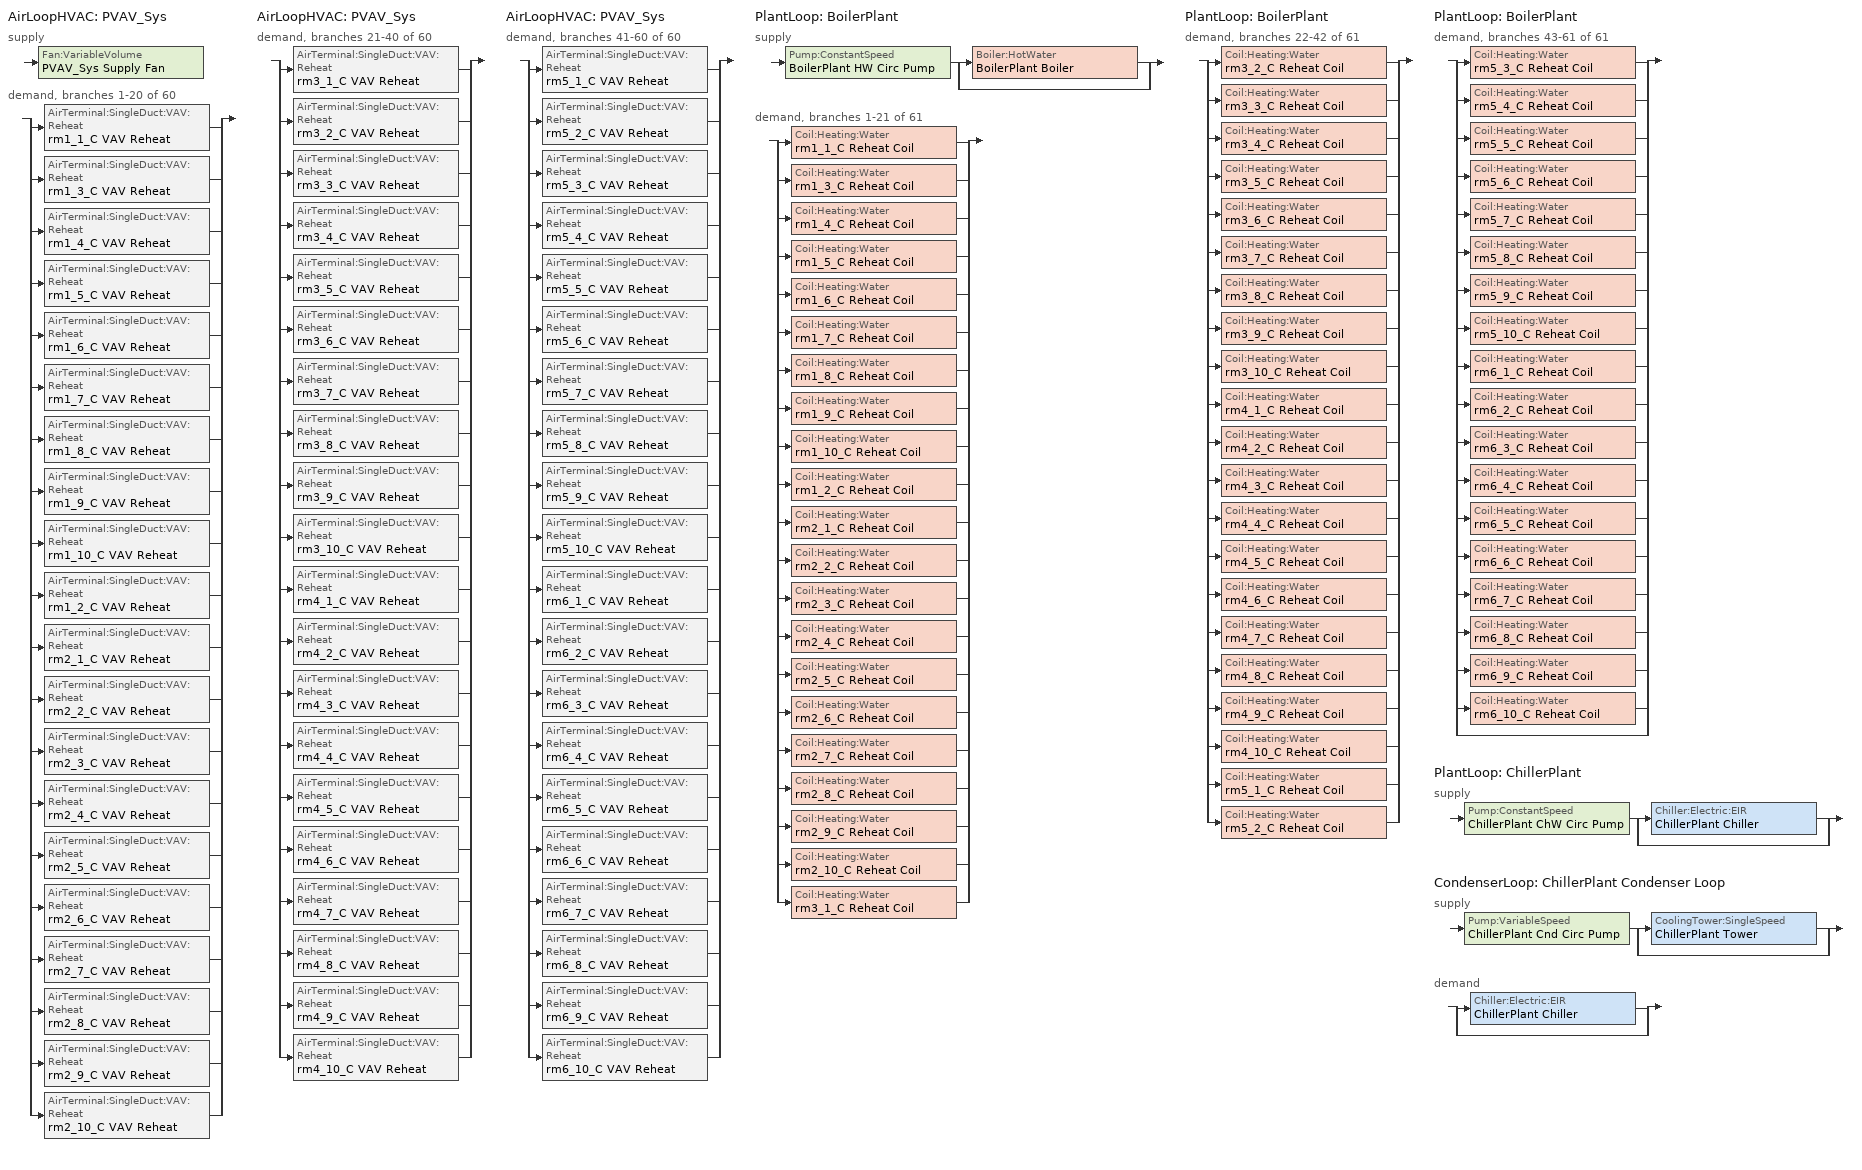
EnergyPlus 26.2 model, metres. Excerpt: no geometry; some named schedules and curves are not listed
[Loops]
AirLoopHVAC 'PVAV_Sys'
 supply: Fan:VariableVolume 'PVAV_Sys Supply Fan'
 demand, branches 1-20 of 60: split
  | AirTerminal:SingleDuct:VAV:Reheat 'rm1_1_C VAV Reheat'
  | AirTerminal:SingleDuct:VAV:Reheat 'rm1_3_C VAV Reheat'
  | AirTerminal:SingleDuct:VAV:Reheat 'rm1_4_C VAV Reheat'
  | AirTerminal:SingleDuct:VAV:Reheat 'rm1_5_C VAV Reheat'
  | AirTerminal:SingleDuct:VAV:Reheat 'rm1_6_C VAV Reheat'
  | AirTerminal:SingleDuct:VAV:Reheat 'rm1_7_C VAV Reheat'
  | AirTerminal:SingleDuct:VAV:Reheat 'rm1_8_C VAV Reheat'
  | AirTerminal:SingleDuct:VAV:Reheat 'rm1_9_C VAV Reheat'
  | AirTerminal:SingleDuct:VAV:Reheat 'rm1_10_C VAV Reheat'
  | AirTerminal:SingleDuct:VAV:Reheat 'rm1_2_C VAV Reheat'
  | AirTerminal:SingleDuct:VAV:Reheat 'rm2_1_C VAV Reheat'
  | AirTerminal:SingleDuct:VAV:Reheat 'rm2_2_C VAV Reheat'
  | AirTerminal:SingleDuct:VAV:Reheat 'rm2_3_C VAV Reheat'
  | AirTerminal:SingleDuct:VAV:Reheat 'rm2_4_C VAV Reheat'
  | AirTerminal:SingleDuct:VAV:Reheat 'rm2_5_C VAV Reheat'
  | AirTerminal:SingleDuct:VAV:Reheat 'rm2_6_C VAV Reheat'
  | AirTerminal:SingleDuct:VAV:Reheat 'rm2_7_C VAV Reheat'
  | AirTerminal:SingleDuct:VAV:Reheat 'rm2_8_C VAV Reheat'
  | AirTerminal:SingleDuct:VAV:Reheat 'rm2_9_C VAV Reheat'
  | AirTerminal:SingleDuct:VAV:Reheat 'rm2_10_C VAV Reheat'
AirLoopHVAC 'PVAV_Sys'
 demand, branches 21-40 of 60: split
  | AirTerminal:SingleDuct:VAV:Reheat 'rm3_1_C VAV Reheat'
  | AirTerminal:SingleDuct:VAV:Reheat 'rm3_2_C VAV Reheat'
  | AirTerminal:SingleDuct:VAV:Reheat 'rm3_3_C VAV Reheat'
  | AirTerminal:SingleDuct:VAV:Reheat 'rm3_4_C VAV Reheat'
  | AirTerminal:SingleDuct:VAV:Reheat 'rm3_5_C VAV Reheat'
  | AirTerminal:SingleDuct:VAV:Reheat 'rm3_6_C VAV Reheat'
  | AirTerminal:SingleDuct:VAV:Reheat 'rm3_7_C VAV Reheat'
  | AirTerminal:SingleDuct:VAV:Reheat 'rm3_8_C VAV Reheat'
  | AirTerminal:SingleDuct:VAV:Reheat 'rm3_9_C VAV Reheat'
  | AirTerminal:SingleDuct:VAV:Reheat 'rm3_10_C VAV Reheat'
  | AirTerminal:SingleDuct:VAV:Reheat 'rm4_1_C VAV Reheat'
  | AirTerminal:SingleDuct:VAV:Reheat 'rm4_2_C VAV Reheat'
  | AirTerminal:SingleDuct:VAV:Reheat 'rm4_3_C VAV Reheat'
  | AirTerminal:SingleDuct:VAV:Reheat 'rm4_4_C VAV Reheat'
  | AirTerminal:SingleDuct:VAV:Reheat 'rm4_5_C VAV Reheat'
  | AirTerminal:SingleDuct:VAV:Reheat 'rm4_6_C VAV Reheat'
  | AirTerminal:SingleDuct:VAV:Reheat 'rm4_7_C VAV Reheat'
  | AirTerminal:SingleDuct:VAV:Reheat 'rm4_8_C VAV Reheat'
  | AirTerminal:SingleDuct:VAV:Reheat 'rm4_9_C VAV Reheat'
  | AirTerminal:SingleDuct:VAV:Reheat 'rm4_10_C VAV Reheat'
AirLoopHVAC 'PVAV_Sys'
 demand, branches 41-60 of 60: split
  | AirTerminal:SingleDuct:VAV:Reheat 'rm5_1_C VAV Reheat'
  | AirTerminal:SingleDuct:VAV:Reheat 'rm5_2_C VAV Reheat'
  | AirTerminal:SingleDuct:VAV:Reheat 'rm5_3_C VAV Reheat'
  | AirTerminal:SingleDuct:VAV:Reheat 'rm5_4_C VAV Reheat'
  | AirTerminal:SingleDuct:VAV:Reheat 'rm5_5_C VAV Reheat'
  | AirTerminal:SingleDuct:VAV:Reheat 'rm5_6_C VAV Reheat'
  | AirTerminal:SingleDuct:VAV:Reheat 'rm5_7_C VAV Reheat'
  | AirTerminal:SingleDuct:VAV:Reheat 'rm5_8_C VAV Reheat'
  | AirTerminal:SingleDuct:VAV:Reheat 'rm5_9_C VAV Reheat'
  | AirTerminal:SingleDuct:VAV:Reheat 'rm5_10_C VAV Reheat'
  | AirTerminal:SingleDuct:VAV:Reheat 'rm6_1_C VAV Reheat'
  | AirTerminal:SingleDuct:VAV:Reheat 'rm6_2_C VAV Reheat'
  | AirTerminal:SingleDuct:VAV:Reheat 'rm6_3_C VAV Reheat'
  | AirTerminal:SingleDuct:VAV:Reheat 'rm6_4_C VAV Reheat'
  | AirTerminal:SingleDuct:VAV:Reheat 'rm6_5_C VAV Reheat'
  | AirTerminal:SingleDuct:VAV:Reheat 'rm6_6_C VAV Reheat'
  | AirTerminal:SingleDuct:VAV:Reheat 'rm6_7_C VAV Reheat'
  | AirTerminal:SingleDuct:VAV:Reheat 'rm6_8_C VAV Reheat'
  | AirTerminal:SingleDuct:VAV:Reheat 'rm6_9_C VAV Reheat'
  | AirTerminal:SingleDuct:VAV:Reheat 'rm6_10_C VAV Reheat'
PlantLoop 'BoilerPlant'
 supply: Pump:ConstantSpeed 'BoilerPlant HW Circ Pump' > split
  | Boiler:HotWater 'BoilerPlant Boiler'
  | bypass
 demand, branches 1-21 of 61: split
  | Coil:Heating:Water 'rm1_1_C Reheat Coil'
  | Coil:Heating:Water 'rm1_3_C Reheat Coil'
  | Coil:Heating:Water 'rm1_4_C Reheat Coil'
  | Coil:Heating:Water 'rm1_5_C Reheat Coil'
  | Coil:Heating:Water 'rm1_6_C Reheat Coil'
  | Coil:Heating:Water 'rm1_7_C Reheat Coil'
  | Coil:Heating:Water 'rm1_8_C Reheat Coil'
  | Coil:Heating:Water 'rm1_9_C Reheat Coil'
  | Coil:Heating:Water 'rm1_10_C Reheat Coil'
  | Coil:Heating:Water 'rm1_2_C Reheat Coil'
  | Coil:Heating:Water 'rm2_1_C Reheat Coil'
  | Coil:Heating:Water 'rm2_2_C Reheat Coil'
  | Coil:Heating:Water 'rm2_3_C Reheat Coil'
  | Coil:Heating:Water 'rm2_4_C Reheat Coil'
  | Coil:Heating:Water 'rm2_5_C Reheat Coil'
  | Coil:Heating:Water 'rm2_6_C Reheat Coil'
  | Coil:Heating:Water 'rm2_7_C Reheat Coil'
  | Coil:Heating:Water 'rm2_8_C Reheat Coil'
  | Coil:Heating:Water 'rm2_9_C Reheat Coil'
  | Coil:Heating:Water 'rm2_10_C Reheat Coil'
  | Coil:Heating:Water 'rm3_1_C Reheat Coil'
PlantLoop 'BoilerPlant'
 demand, branches 22-42 of 61: split
  | Coil:Heating:Water 'rm3_2_C Reheat Coil'
  | Coil:Heating:Water 'rm3_3_C Reheat Coil'
  | Coil:Heating:Water 'rm3_4_C Reheat Coil'
  | Coil:Heating:Water 'rm3_5_C Reheat Coil'
  | Coil:Heating:Water 'rm3_6_C Reheat Coil'
  | Coil:Heating:Water 'rm3_7_C Reheat Coil'
  | Coil:Heating:Water 'rm3_8_C Reheat Coil'
  | Coil:Heating:Water 'rm3_9_C Reheat Coil'
  | Coil:Heating:Water 'rm3_10_C Reheat Coil'
  | Coil:Heating:Water 'rm4_1_C Reheat Coil'
  | Coil:Heating:Water 'rm4_2_C Reheat Coil'
  | Coil:Heating:Water 'rm4_3_C Reheat Coil'
  | Coil:Heating:Water 'rm4_4_C Reheat Coil'
  | Coil:Heating:Water 'rm4_5_C Reheat Coil'
  | Coil:Heating:Water 'rm4_6_C Reheat Coil'
  | Coil:Heating:Water 'rm4_7_C Reheat Coil'
  | Coil:Heating:Water 'rm4_8_C Reheat Coil'
  | Coil:Heating:Water 'rm4_9_C Reheat Coil'
  | Coil:Heating:Water 'rm4_10_C Reheat Coil'
  | Coil:Heating:Water 'rm5_1_C Reheat Coil'
  | Coil:Heating:Water 'rm5_2_C Reheat Coil'
PlantLoop 'BoilerPlant'
 demand, branches 43-61 of 61: split
  | Coil:Heating:Water 'rm5_3_C Reheat Coil'
  | Coil:Heating:Water 'rm5_4_C Reheat Coil'
  | Coil:Heating:Water 'rm5_5_C Reheat Coil'
  | Coil:Heating:Water 'rm5_6_C Reheat Coil'
  | Coil:Heating:Water 'rm5_7_C Reheat Coil'
  | Coil:Heating:Water 'rm5_8_C Reheat Coil'
  | Coil:Heating:Water 'rm5_9_C Reheat Coil'
  | Coil:Heating:Water 'rm5_10_C Reheat Coil'
  | Coil:Heating:Water 'rm6_1_C Reheat Coil'
  | Coil:Heating:Water 'rm6_2_C Reheat Coil'
  | Coil:Heating:Water 'rm6_3_C Reheat Coil'
  | Coil:Heating:Water 'rm6_4_C Reheat Coil'
  | Coil:Heating:Water 'rm6_5_C Reheat Coil'
  | Coil:Heating:Water 'rm6_6_C Reheat Coil'
  | Coil:Heating:Water 'rm6_7_C Reheat Coil'
  | Coil:Heating:Water 'rm6_8_C Reheat Coil'
  | Coil:Heating:Water 'rm6_9_C Reheat Coil'
  | Coil:Heating:Water 'rm6_10_C Reheat Coil'
  | bypass
PlantLoop 'ChillerPlant'
 supply: Pump:ConstantSpeed 'ChillerPlant ChW Circ Pump' > split
  | Chiller:Electric:EIR 'ChillerPlant Chiller'
  | bypass
CondenserLoop 'ChillerPlant Condenser Loop'
 supply: Pump:VariableSpeed 'ChillerPlant Cnd Circ Pump' > split
  | CoolingTower:SingleSpeed 'ChillerPlant Tower'
  | bypass
 demand: split
  | Chiller:Electric:EIR 'ChillerPlant Chiller'
  | bypass
[Building]
Green Design Tools: North Axis {deg}=180.0017; Terrain=City; Loads Convergence Tolerance Value {W}=0.04; Temperature Convergence Tolerance Value {deltaC}=0.4; Solar Distribution=FullExterior; Maximum Number of Warmup Days=25; Minimum Number of Warmup Days=6
[Site:Location]
CZ03RV2: Latitude {deg}=38.5; Longitude {deg}=-121.5; Time Zone {hr}=-8; Elevation {m}=15.24
[Site:GroundTemperature:BuildingSurface]
12.38889, 11.22224, 11.11112, 11.66668, 13.8889, 16.11112, 18.05557, 19.2778, 19.38892, 18.38889, 16.50002, 14.33334
[SizingPeriod:DesignDay] Humidity Condition Type=Wetbulb; Rain Indicator=No; Snow Indicator=No; Daylight Saving Time Indicator=No; Solar Model Indicator=ASHRAEClearSky; Sky Clearness=0
Name | Month | Day of Month | Day Type | Maximum Dry-Bulb Temperature {C} | Daily Dry-Bulb Temperature Range {deltaC} | Wetbulb or DewPoint at Maximum Dry-Bulb {C} | Barometric Pressure {Pa} | Wind Speed {m/s} | Wind Direction {deg}
CZ03RV2 Coldest Day from Weather File | 12 | 28 | WinterDesignDay | 15 | 13.3 | 8.9 | 102805.1 | 2.12 | 67
CZ03RV2 Hottest Day from Weather File | 9 | 29 | SummerDesignDay | 31.7 | 20.6 | 16.1 | 101351.8 | 5.06 | 87
[Zone] Type=1; Multiplier=1; Ceiling Height {m}=3.9624; Volume {m3}=441.7421
rm1_3_C; rm1_4_C; rm1_5_C; rm1_6_C; rm1_7_C; rm1_8_C; rm1_9_C; rm1_10_C; rm1_1_C; rm1_2_C; rm2_2_C; rm2_3_C; rm2_4_C; rm2_5_C; rm2_6_C; rm2_7_C; rm2_8_C; rm2_9_C; rm2_10_C; rm3_2_C; rm3_3_C; rm3_4_C; rm3_5_C; rm3_6_C; rm3_7_C; rm3_8_C; rm3_9_C; rm3_10_C; rm4_2_C; rm4_3_C; rm4_4_C; rm4_5_C; rm4_6_C; rm4_7_C; rm4_8_C; rm4_9_C; rm4_10_C; rm5_2_C; rm5_3_C; rm5_4_C; rm5_5_C; rm5_6_C; rm5_7_C; rm5_8_C; rm5_9_C; rm5_10_C; rm6_2_C; rm6_3_C; rm6_4_C; rm6_5_C; rm6_6_C; rm6_7_C; rm6_8_C; rm6_9_C; rm6_10_C
[People] Number of People Schedule=OffOcc
Name | People Definition | Zone or ZoneList or Space or SpaceList | Activity Level Schedule
rm1_3_C_PEOPLE | rm1_3_C_PEOPLE Definition | rm1_3_C | rm1_3_CActSched
rm1_4_C_PEOPLE | rm1_4_C_PEOPLE Definition | rm1_4_C | rm1_4_CActSched
rm1_5_C_PEOPLE | rm1_5_C_PEOPLE Definition | rm1_5_C | rm1_5_CActSched
rm1_6_C_PEOPLE | rm1_6_C_PEOPLE Definition | rm1_6_C | rm1_6_CActSched
rm1_7_C_PEOPLE | rm1_7_C_PEOPLE Definition | rm1_7_C | rm1_7_CActSched
rm1_8_C_PEOPLE | rm1_8_C_PEOPLE Definition | rm1_8_C | rm1_8_CActSched
rm1_9_C_PEOPLE | rm1_9_C_PEOPLE Definition | rm1_9_C | rm1_9_CActSched
rm1_10_C_PEOPLE | rm1_10_C_PEOPLE Definition | rm1_10_C | rm1_10_CActSched
rm1_1_C_PEOPLE | rm1_1_C_PEOPLE Definition | rm1_1_C | rm1_1_CActSched
rm1_2_C_PEOPLE | rm1_2_C_PEOPLE Definition | rm1_2_C | rm1_2_CActSched
rm2_1_C_PEOPLE | rm2_1_C_PEOPLE Definition | rm2_1_C | rm2_1_CActSched
rm2_2_C_PEOPLE | rm2_2_C_PEOPLE Definition | rm2_2_C | rm2_2_CActSched
rm2_3_C_PEOPLE | rm2_3_C_PEOPLE Definition | rm2_3_C | rm2_3_CActSched
rm2_4_C_PEOPLE | rm2_4_C_PEOPLE Definition | rm2_4_C | rm2_4_CActSched
rm2_5_C_PEOPLE | rm2_5_C_PEOPLE Definition | rm2_5_C | rm2_5_CActSched
rm2_6_C_PEOPLE | rm2_6_C_PEOPLE Definition | rm2_6_C | rm2_6_CActSched
rm2_7_C_PEOPLE | rm2_7_C_PEOPLE Definition | rm2_7_C | rm2_7_CActSched
rm2_8_C_PEOPLE | rm2_8_C_PEOPLE Definition | rm2_8_C | rm2_8_CActSched
rm2_9_C_PEOPLE | rm2_9_C_PEOPLE Definition | rm2_9_C | rm2_9_CActSched
rm2_10_C_PEOPLE | rm2_10_C_PEOPLE Definition | rm2_10_C | rm2_10_CActSched
rm3_1_C_PEOPLE | rm3_1_C_PEOPLE Definition | rm3_1_C | rm3_1_CActSched
rm3_2_C_PEOPLE | rm3_2_C_PEOPLE Definition | rm3_2_C | rm3_2_CActSched
rm3_3_C_PEOPLE | rm3_3_C_PEOPLE Definition | rm3_3_C | rm3_3_CActSched
rm3_4_C_PEOPLE | rm3_4_C_PEOPLE Definition | rm3_4_C | rm3_4_CActSched
rm3_5_C_PEOPLE | rm3_5_C_PEOPLE Definition | rm3_5_C | rm3_5_CActSched
rm3_6_C_PEOPLE | rm3_6_C_PEOPLE Definition | rm3_6_C | rm3_6_CActSched
rm3_7_C_PEOPLE | rm3_7_C_PEOPLE Definition | rm3_7_C | rm3_7_CActSched
rm3_8_C_PEOPLE | rm3_8_C_PEOPLE Definition | rm3_8_C | rm3_8_CActSched
rm3_9_C_PEOPLE | rm3_9_C_PEOPLE Definition | rm3_9_C | rm3_9_CActSched
rm3_10_C_PEOPLE | rm3_10_C_PEOPLE Definition | rm3_10_C | rm3_10_CActSched
rm4_1_C_PEOPLE | rm4_1_C_PEOPLE Definition | rm4_1_C | rm4_1_CActSched
rm4_2_C_PEOPLE | rm4_2_C_PEOPLE Definition | rm4_2_C | rm4_2_CActSched
rm4_3_C_PEOPLE | rm4_3_C_PEOPLE Definition | rm4_3_C | rm4_3_CActSched
rm4_4_C_PEOPLE | rm4_4_C_PEOPLE Definition | rm4_4_C | rm4_4_CActSched
rm4_5_C_PEOPLE | rm4_5_C_PEOPLE Definition | rm4_5_C | rm4_5_CActSched
rm4_6_C_PEOPLE | rm4_6_C_PEOPLE Definition | rm4_6_C | rm4_6_CActSched
rm4_7_C_PEOPLE | rm4_7_C_PEOPLE Definition | rm4_7_C | rm4_7_CActSched
rm4_8_C_PEOPLE | rm4_8_C_PEOPLE Definition | rm4_8_C | rm4_8_CActSched
rm4_9_C_PEOPLE | rm4_9_C_PEOPLE Definition | rm4_9_C | rm4_9_CActSched
rm4_10_C_PEOPLE | rm4_10_C_PEOPLE Definition | rm4_10_C | rm4_10_CActSched
rm5_1_C_PEOPLE | rm5_1_C_PEOPLE Definition | rm5_1_C | rm5_1_CActSched
rm5_2_C_PEOPLE | rm5_2_C_PEOPLE Definition | rm5_2_C | rm5_2_CActSched
rm5_3_C_PEOPLE | rm5_3_C_PEOPLE Definition | rm5_3_C | rm5_3_CActSched
rm5_4_C_PEOPLE | rm5_4_C_PEOPLE Definition | rm5_4_C | rm5_4_CActSched
rm5_5_C_PEOPLE | rm5_5_C_PEOPLE Definition | rm5_5_C | rm5_5_CActSched
rm5_6_C_PEOPLE | rm5_6_C_PEOPLE Definition | rm5_6_C | rm5_6_CActSched
rm5_7_C_PEOPLE | rm5_7_C_PEOPLE Definition | rm5_7_C | rm5_7_CActSched
rm5_8_C_PEOPLE | rm5_8_C_PEOPLE Definition | rm5_8_C | rm5_8_CActSched
rm5_9_C_PEOPLE | rm5_9_C_PEOPLE Definition | rm5_9_C | rm5_9_CActSched
rm5_10_C_PEOPLE | rm5_10_C_PEOPLE Definition | rm5_10_C | rm5_10_CActSched
rm6_1_C_PEOPLE | rm6_1_C_PEOPLE Definition | rm6_1_C | rm6_1_CActSched
rm6_2_C_PEOPLE | rm6_2_C_PEOPLE Definition | rm6_2_C | rm6_2_CActSched
rm6_3_C_PEOPLE | rm6_3_C_PEOPLE Definition | rm6_3_C | rm6_3_CActSched
rm6_4_C_PEOPLE | rm6_4_C_PEOPLE Definition | rm6_4_C | rm6_4_CActSched
rm6_5_C_PEOPLE | rm6_5_C_PEOPLE Definition | rm6_5_C | rm6_5_CActSched
rm6_6_C_PEOPLE | rm6_6_C_PEOPLE Definition | rm6_6_C | rm6_6_CActSched
rm6_7_C_PEOPLE | rm6_7_C_PEOPLE Definition | rm6_7_C | rm6_7_CActSched
rm6_8_C_PEOPLE | rm6_8_C_PEOPLE Definition | rm6_8_C | rm6_8_CActSched
rm6_9_C_PEOPLE | rm6_9_C_PEOPLE Definition | rm6_9_C | rm6_9_CActSched
rm6_10_C_PEOPLE | rm6_10_C_PEOPLE Definition | rm6_10_C | rm6_10_CActSched
[Lights] Schedule=OffLgt; Design Level Calculation Method=LightingLevel; Lighting Level {W}=2400; Return Air Fraction=0; Fraction Radiant=0.59; Fraction Visible=0.1; Fraction Replaceable=0
Name | Zone or ZoneList or Space or SpaceList
rm1_3_C_LIGHTS | rm1_3_C
rm1_4_C_LIGHTS | rm1_4_C
rm1_5_C_LIGHTS | rm1_5_C
rm1_6_C_LIGHTS | rm1_6_C
rm1_7_C_LIGHTS | rm1_7_C
rm1_8_C_LIGHTS | rm1_8_C
rm1_9_C_LIGHTS | rm1_9_C
rm1_10_C_LIGHTS | rm1_10_C
rm1_1_C_LIGHTS | rm1_1_C
rm1_2_C_LIGHTS | rm1_2_C
rm2_1_C_LIGHTS | rm2_1_C
rm2_2_C_LIGHTS | rm2_2_C
rm2_3_C_LIGHTS | rm2_3_C
rm2_4_C_LIGHTS | rm2_4_C
rm2_5_C_LIGHTS | rm2_5_C
rm2_6_C_LIGHTS | rm2_6_C
rm2_7_C_LIGHTS | rm2_7_C
rm2_8_C_LIGHTS | rm2_8_C
rm2_9_C_LIGHTS | rm2_9_C
rm2_10_C_LIGHTS | rm2_10_C
rm3_1_C_LIGHTS | rm3_1_C
rm3_2_C_LIGHTS | rm3_2_C
rm3_3_C_LIGHTS | rm3_3_C
rm3_4_C_LIGHTS | rm3_4_C
rm3_5_C_LIGHTS | rm3_5_C
rm3_6_C_LIGHTS | rm3_6_C
rm3_7_C_LIGHTS | rm3_7_C
rm3_8_C_LIGHTS | rm3_8_C
rm3_9_C_LIGHTS | rm3_9_C
rm3_10_C_LIGHTS | rm3_10_C
rm4_1_C_LIGHTS | rm4_1_C
rm4_2_C_LIGHTS | rm4_2_C
rm4_3_C_LIGHTS | rm4_3_C
rm4_4_C_LIGHTS | rm4_4_C
rm4_5_C_LIGHTS | rm4_5_C
rm4_6_C_LIGHTS | rm4_6_C
rm4_7_C_LIGHTS | rm4_7_C
rm4_8_C_LIGHTS | rm4_8_C
rm4_9_C_LIGHTS | rm4_9_C
rm4_10_C_LIGHTS | rm4_10_C
rm5_1_C_LIGHTS | rm5_1_C
rm5_2_C_LIGHTS | rm5_2_C
rm5_3_C_LIGHTS | rm5_3_C
rm5_4_C_LIGHTS | rm5_4_C
rm5_5_C_LIGHTS | rm5_5_C
rm5_6_C_LIGHTS | rm5_6_C
rm5_7_C_LIGHTS | rm5_7_C
rm5_8_C_LIGHTS | rm5_8_C
rm5_9_C_LIGHTS | rm5_9_C
rm5_10_C_LIGHTS | rm5_10_C
rm6_1_C_LIGHTS | rm6_1_C
rm6_2_C_LIGHTS | rm6_2_C
rm6_3_C_LIGHTS | rm6_3_C
rm6_4_C_LIGHTS | rm6_4_C
rm6_5_C_LIGHTS | rm6_5_C
rm6_6_C_LIGHTS | rm6_6_C
rm6_7_C_LIGHTS | rm6_7_C
rm6_8_C_LIGHTS | rm6_8_C
rm6_9_C_LIGHTS | rm6_9_C
rm6_10_C_LIGHTS | rm6_10_C
[ElectricEquipment] Schedule=OffLgt
Name | Electric Equipment Definition | Zone or ZoneList or Space or SpaceList
rm1_3_C_EQUIP | rm1_3_C_EQUIP Definition | rm1_3_C
rm1_4_C_EQUIP | rm1_4_C_EQUIP Definition | rm1_4_C
rm1_5_C_EQUIP | rm1_5_C_EQUIP Definition | rm1_5_C
rm1_6_C_EQUIP | rm1_6_C_EQUIP Definition | rm1_6_C
rm1_7_C_EQUIP | rm1_7_C_EQUIP Definition | rm1_7_C
rm1_8_C_EQUIP | rm1_8_C_EQUIP Definition | rm1_8_C
rm1_9_C_EQUIP | rm1_9_C_EQUIP Definition | rm1_9_C
rm1_10_C_EQUIP | rm1_10_C_EQUIP Definition | rm1_10_C
rm1_1_C_EQUIP | rm1_1_C_EQUIP Definition | rm1_1_C
rm1_2_C_EQUIP | rm1_2_C_EQUIP Definition | rm1_2_C
rm2_1_C_EQUIP | rm2_1_C_EQUIP Definition | rm2_1_C
rm2_2_C_EQUIP | rm2_2_C_EQUIP Definition | rm2_2_C
rm2_3_C_EQUIP | rm2_3_C_EQUIP Definition | rm2_3_C
rm2_4_C_EQUIP | rm2_4_C_EQUIP Definition | rm2_4_C
rm2_5_C_EQUIP | rm2_5_C_EQUIP Definition | rm2_5_C
rm2_6_C_EQUIP | rm2_6_C_EQUIP Definition | rm2_6_C
rm2_7_C_EQUIP | rm2_7_C_EQUIP Definition | rm2_7_C
rm2_8_C_EQUIP | rm2_8_C_EQUIP Definition | rm2_8_C
rm2_9_C_EQUIP | rm2_9_C_EQUIP Definition | rm2_9_C
rm2_10_C_EQUIP | rm2_10_C_EQUIP Definition | rm2_10_C
rm3_1_C_EQUIP | rm3_1_C_EQUIP Definition | rm3_1_C
rm3_2_C_EQUIP | rm3_2_C_EQUIP Definition | rm3_2_C
rm3_3_C_EQUIP | rm3_3_C_EQUIP Definition | rm3_3_C
rm3_4_C_EQUIP | rm3_4_C_EQUIP Definition | rm3_4_C
rm3_5_C_EQUIP | rm3_5_C_EQUIP Definition | rm3_5_C
rm3_6_C_EQUIP | rm3_6_C_EQUIP Definition | rm3_6_C
rm3_7_C_EQUIP | rm3_7_C_EQUIP Definition | rm3_7_C
rm3_8_C_EQUIP | rm3_8_C_EQUIP Definition | rm3_8_C
rm3_9_C_EQUIP | rm3_9_C_EQUIP Definition | rm3_9_C
rm3_10_C_EQUIP | rm3_10_C_EQUIP Definition | rm3_10_C
rm4_1_C_EQUIP | rm4_1_C_EQUIP Definition | rm4_1_C
rm4_2_C_EQUIP | rm4_2_C_EQUIP Definition | rm4_2_C
rm4_3_C_EQUIP | rm4_3_C_EQUIP Definition | rm4_3_C
rm4_4_C_EQUIP | rm4_4_C_EQUIP Definition | rm4_4_C
rm4_5_C_EQUIP | rm4_5_C_EQUIP Definition | rm4_5_C
rm4_6_C_EQUIP | rm4_6_C_EQUIP Definition | rm4_6_C
rm4_7_C_EQUIP | rm4_7_C_EQUIP Definition | rm4_7_C
rm4_8_C_EQUIP | rm4_8_C_EQUIP Definition | rm4_8_C
rm4_9_C_EQUIP | rm4_9_C_EQUIP Definition | rm4_9_C
rm4_10_C_EQUIP | rm4_10_C_EQUIP Definition | rm4_10_C
rm5_1_C_EQUIP | rm5_1_C_EQUIP Definition | rm5_1_C
rm5_2_C_EQUIP | rm5_2_C_EQUIP Definition | rm5_2_C
rm5_3_C_EQUIP | rm5_3_C_EQUIP Definition | rm5_3_C
rm5_4_C_EQUIP | rm5_4_C_EQUIP Definition | rm5_4_C
rm5_5_C_EQUIP | rm5_5_C_EQUIP Definition | rm5_5_C
rm5_6_C_EQUIP | rm5_6_C_EQUIP Definition | rm5_6_C
rm5_7_C_EQUIP | rm5_7_C_EQUIP Definition | rm5_7_C
rm5_8_C_EQUIP | rm5_8_C_EQUIP Definition | rm5_8_C
rm5_9_C_EQUIP | rm5_9_C_EQUIP Definition | rm5_9_C
rm5_10_C_EQUIP | rm5_10_C_EQUIP Definition | rm5_10_C
rm6_1_C_EQUIP | rm6_1_C_EQUIP Definition | rm6_1_C
rm6_2_C_EQUIP | rm6_2_C_EQUIP Definition | rm6_2_C
rm6_3_C_EQUIP | rm6_3_C_EQUIP Definition | rm6_3_C
rm6_4_C_EQUIP | rm6_4_C_EQUIP Definition | rm6_4_C
rm6_5_C_EQUIP | rm6_5_C_EQUIP Definition | rm6_5_C
rm6_6_C_EQUIP | rm6_6_C_EQUIP Definition | rm6_6_C
rm6_7_C_EQUIP | rm6_7_C_EQUIP Definition | rm6_7_C
rm6_8_C_EQUIP | rm6_8_C_EQUIP Definition | rm6_8_C
rm6_9_C_EQUIP | rm6_9_C_EQUIP Definition | rm6_9_C
rm6_10_C_EQUIP | rm6_10_C_EQUIP Definition | rm6_10_C
[ZoneInfiltration:DesignFlowRate] Schedule=OffInf; Design Flow Rate Calculation Method=Flow/Zone; Design Flow Rate {m3/s}=0.0173681; Constant Term Coefficient=0; Temperature Term Coefficient=0; Velocity Term Coefficient=0.224; Velocity Squared Term Coefficient=0
Name | Zone or ZoneList or Space or SpaceList
rm1_3_C_INFILT | rm1_3_C
rm1_4_C_INFILT | rm1_4_C
rm1_5_C_INFILT | rm1_5_C
rm1_6_C_INFILT | rm1_6_C
rm1_7_C_INFILT | rm1_7_C
rm1_8_C_INFILT | rm1_8_C
rm1_9_C_INFILT | rm1_9_C
rm1_10_C_INFILT | rm1_10_C
rm1_1_C_INFILT | rm1_1_C
rm1_2_C_INFILT | rm1_2_C
rm2_1_C_INFILT | rm2_1_C
rm2_2_C_INFILT | rm2_2_C
rm2_3_C_INFILT | rm2_3_C
rm2_4_C_INFILT | rm2_4_C
rm2_5_C_INFILT | rm2_5_C
rm2_6_C_INFILT | rm2_6_C
rm2_7_C_INFILT | rm2_7_C
rm2_8_C_INFILT | rm2_8_C
rm2_9_C_INFILT | rm2_9_C
rm2_10_C_INFILT | rm2_10_C
rm3_1_C_INFILT | rm3_1_C
rm3_2_C_INFILT | rm3_2_C
rm3_3_C_INFILT | rm3_3_C
rm3_4_C_INFILT | rm3_4_C
rm3_5_C_INFILT | rm3_5_C
rm3_6_C_INFILT | rm3_6_C
rm3_7_C_INFILT | rm3_7_C
rm3_8_C_INFILT | rm3_8_C
rm3_9_C_INFILT | rm3_9_C
rm3_10_C_INFILT | rm3_10_C
rm4_1_C_INFILT | rm4_1_C
rm4_2_C_INFILT | rm4_2_C
rm4_3_C_INFILT | rm4_3_C
rm4_4_C_INFILT | rm4_4_C
rm4_5_C_INFILT | rm4_5_C
rm4_6_C_INFILT | rm4_6_C
rm4_7_C_INFILT | rm4_7_C
[ZoneControl:Thermostat] Control Type Schedule=Zone-Control-Type-Sched
Name | Zone or ZoneList | Control 1
rm1_1_C Thermostat | rm1_1_C | rm1_1_C DualSPSched
rm1_3_C Thermostat | rm1_3_C | rm1_3_C DualSPSched
rm1_4_C Thermostat | rm1_4_C | rm1_4_C DualSPSched
rm1_5_C Thermostat | rm1_5_C | rm1_5_C DualSPSched
rm1_6_C Thermostat | rm1_6_C | rm1_6_C DualSPSched
rm1_7_C Thermostat | rm1_7_C | rm1_7_C DualSPSched
rm1_8_C Thermostat | rm1_8_C | rm1_8_C DualSPSched
rm1_9_C Thermostat | rm1_9_C | rm1_9_C DualSPSched
rm1_10_C Thermostat | rm1_10_C | rm1_10_C DualSPSched
rm1_2_C Thermostat | rm1_2_C | rm1_2_C DualSPSched
rm2_1_C Thermostat | rm2_1_C | rm2_1_C DualSPSched
rm2_2_C Thermostat | rm2_2_C | rm2_2_C DualSPSched
rm2_3_C Thermostat | rm2_3_C | rm2_3_C DualSPSched
rm2_4_C Thermostat | rm2_4_C | rm2_4_C DualSPSched
rm2_5_C Thermostat | rm2_5_C | rm2_5_C DualSPSched
rm2_6_C Thermostat | rm2_6_C | rm2_6_C DualSPSched
rm2_7_C Thermostat | rm2_7_C | rm2_7_C DualSPSched
rm2_8_C Thermostat | rm2_8_C | rm2_8_C DualSPSched
rm2_9_C Thermostat | rm2_9_C | rm2_9_C DualSPSched
rm2_10_C Thermostat | rm2_10_C | rm2_10_C DualSPSched
rm3_1_C Thermostat | rm3_1_C | rm3_1_C DualSPSched
rm3_2_C Thermostat | rm3_2_C | rm3_2_C DualSPSched
rm3_3_C Thermostat | rm3_3_C | rm3_3_C DualSPSched
rm3_4_C Thermostat | rm3_4_C | rm3_4_C DualSPSched
rm3_5_C Thermostat | rm3_5_C | rm3_5_C DualSPSched
rm3_6_C Thermostat | rm3_6_C | rm3_6_C DualSPSched
rm3_7_C Thermostat | rm3_7_C | rm3_7_C DualSPSched
rm3_8_C Thermostat | rm3_8_C | rm3_8_C DualSPSched
rm3_9_C Thermostat | rm3_9_C | rm3_9_C DualSPSched
rm3_10_C Thermostat | rm3_10_C | rm3_10_C DualSPSched
rm4_1_C Thermostat | rm4_1_C | rm4_1_C DualSPSched
rm4_2_C Thermostat | rm4_2_C | rm4_2_C DualSPSched
rm4_3_C Thermostat | rm4_3_C | rm4_3_C DualSPSched
rm4_4_C Thermostat | rm4_4_C | rm4_4_C DualSPSched
rm4_5_C Thermostat | rm4_5_C | rm4_5_C DualSPSched
rm4_6_C Thermostat | rm4_6_C | rm4_6_C DualSPSched
rm4_7_C Thermostat | rm4_7_C | rm4_7_C DualSPSched
rm4_8_C Thermostat | rm4_8_C | rm4_8_C DualSPSched
rm4_9_C Thermostat | rm4_9_C | rm4_9_C DualSPSched
rm4_10_C Thermostat | rm4_10_C | rm4_10_C DualSPSched
rm5_1_C Thermostat | rm5_1_C | rm5_1_C DualSPSched
rm5_2_C Thermostat | rm5_2_C | rm5_2_C DualSPSched
rm5_3_C Thermostat | rm5_3_C | rm5_3_C DualSPSched
rm5_4_C Thermostat | rm5_4_C | rm5_4_C DualSPSched
rm5_5_C Thermostat | rm5_5_C | rm5_5_C DualSPSched
rm5_6_C Thermostat | rm5_6_C | rm5_6_C DualSPSched
rm5_7_C Thermostat | rm5_7_C | rm5_7_C DualSPSched
rm5_8_C Thermostat | rm5_8_C | rm5_8_C DualSPSched
rm5_9_C Thermostat | rm5_9_C | rm5_9_C DualSPSched
rm5_10_C Thermostat | rm5_10_C | rm5_10_C DualSPSched
rm6_1_C Thermostat | rm6_1_C | rm6_1_C DualSPSched
rm6_2_C Thermostat | rm6_2_C | rm6_2_C DualSPSched
rm6_3_C Thermostat | rm6_3_C | rm6_3_C DualSPSched
rm6_4_C Thermostat | rm6_4_C | rm6_4_C DualSPSched
rm6_5_C Thermostat | rm6_5_C | rm6_5_C DualSPSched
rm6_6_C Thermostat | rm6_6_C | rm6_6_C DualSPSched
rm6_7_C Thermostat | rm6_7_C | rm6_7_C DualSPSched
rm6_8_C Thermostat | rm6_8_C | rm6_8_C DualSPSched
rm6_9_C Thermostat | rm6_9_C | rm6_9_C DualSPSched
rm6_10_C Thermostat | rm6_10_C | rm6_10_C DualSPSched
[Sizing:Zone] Zone Cooling Design Supply Air Temperature Input Method=SupplyAirTemperature; Zone Cooling Design Supply Air Temperature {C}=14; Zone Heating Design Supply Air Temperature Input Method=SupplyAirTemperature; Zone Heating Design Supply Air Temperature {C}=50; Zone Cooling Design Supply Air Humidity Ratio {kgWater/kgDryAir}=0.008; Zone Heating Design Supply Air Humidity Ratio {kgWater/kgDryAir}=0.008; Zone Heating Sizing Factor=0; Zone Cooling Sizing Factor=0; Cooling Design Air Flow Method=DesignDay; Cooling Design Air Flow Rate {m3/s}=0; Heating Design Air Flow Method=DesignDay; Heating Design Air Flow Rate {m3/s}=0
Name | Design Specification Outdoor Air Object
rm1_1_C | SZ DSOA rm1_1_C
rm1_3_C | SZ DSOA rm1_3_C
rm1_4_C | SZ DSOA rm1_4_C
rm1_5_C | SZ DSOA rm1_5_C
rm1_6_C | SZ DSOA rm1_6_C
rm1_7_C | SZ DSOA rm1_7_C
rm1_8_C | SZ DSOA rm1_8_C
rm1_9_C | SZ DSOA rm1_9_C
rm1_10_C | SZ DSOA rm1_10_C
rm1_2_C | SZ DSOA rm1_2_C
rm2_1_C | SZ DSOA rm2_1_C
rm2_2_C | SZ DSOA rm2_2_C
rm2_3_C | SZ DSOA rm2_3_C
rm2_4_C | SZ DSOA rm2_4_C
rm2_5_C | SZ DSOA rm2_5_C
rm2_6_C | SZ DSOA rm2_6_C
rm2_7_C | SZ DSOA rm2_7_C
rm2_8_C | SZ DSOA rm2_8_C
rm2_9_C | SZ DSOA rm2_9_C
rm2_10_C | SZ DSOA rm2_10_C
rm3_1_C | SZ DSOA rm3_1_C
rm3_2_C | SZ DSOA rm3_2_C
rm3_3_C | SZ DSOA rm3_3_C
rm3_4_C | SZ DSOA rm3_4_C
rm3_5_C | SZ DSOA rm3_5_C
rm3_6_C | SZ DSOA rm3_6_C
rm3_7_C | SZ DSOA rm3_7_C
rm3_8_C | SZ DSOA rm3_8_C
rm3_9_C | SZ DSOA rm3_9_C
rm3_10_C | SZ DSOA rm3_10_C
rm4_1_C | SZ DSOA rm4_1_C
rm4_2_C | SZ DSOA rm4_2_C
rm4_3_C | SZ DSOA rm4_3_C
rm4_4_C | SZ DSOA rm4_4_C
rm4_5_C | SZ DSOA rm4_5_C
rm4_6_C | SZ DSOA rm4_6_C
rm4_7_C | SZ DSOA rm4_7_C
rm4_8_C | SZ DSOA rm4_8_C
rm4_9_C | SZ DSOA rm4_9_C
rm4_10_C | SZ DSOA rm4_10_C
rm5_1_C | SZ DSOA rm5_1_C
rm5_2_C | SZ DSOA rm5_2_C
rm5_3_C | SZ DSOA rm5_3_C
rm5_4_C | SZ DSOA rm5_4_C
rm5_5_C | SZ DSOA rm5_5_C
rm5_6_C | SZ DSOA rm5_6_C
rm5_7_C | SZ DSOA rm5_7_C
rm5_8_C | SZ DSOA rm5_8_C
rm5_9_C | SZ DSOA rm5_9_C
rm5_10_C | SZ DSOA rm5_10_C
rm6_1_C | SZ DSOA rm6_1_C
rm6_2_C | SZ DSOA rm6_2_C
rm6_3_C | SZ DSOA rm6_3_C
rm6_4_C | SZ DSOA rm6_4_C
rm6_5_C | SZ DSOA rm6_5_C
rm6_6_C | SZ DSOA rm6_6_C
rm6_7_C | SZ DSOA rm6_7_C
rm6_8_C | SZ DSOA rm6_8_C
rm6_9_C | SZ DSOA rm6_9_C
rm6_10_C | SZ DSOA rm6_10_C
[AirTerminal:SingleDuct:VAV:Reheat] Availability Schedule=OffFan; Maximum Air Flow Rate {m3/s}=autosize; Zone Minimum Air Flow Input Method=Constant; Constant Minimum Air Flow Fraction=0.3; Maximum Hot Water or Steam Flow Rate {m3/s}=autosize; Minimum Hot Water or Steam Flow Rate {m3/s}=0; Convergence Tolerance=0.001; Damper Heating Action=Reverse
Name | Reheat Coil
rm1_1_C VAV Reheat | rm1_1_C Reheat Coil
rm1_3_C VAV Reheat | rm1_3_C Reheat Coil
rm1_4_C VAV Reheat | rm1_4_C Reheat Coil
rm1_5_C VAV Reheat | rm1_5_C Reheat Coil
rm1_6_C VAV Reheat | rm1_6_C Reheat Coil
rm1_7_C VAV Reheat | rm1_7_C Reheat Coil
rm1_8_C VAV Reheat | rm1_8_C Reheat Coil
rm1_9_C VAV Reheat | rm1_9_C Reheat Coil
rm1_10_C VAV Reheat | rm1_10_C Reheat Coil
rm1_2_C VAV Reheat | rm1_2_C Reheat Coil
rm2_1_C VAV Reheat | rm2_1_C Reheat Coil
rm2_2_C VAV Reheat | rm2_2_C Reheat Coil
rm2_3_C VAV Reheat | rm2_3_C Reheat Coil
rm2_4_C VAV Reheat | rm2_4_C Reheat Coil
rm2_5_C VAV Reheat | rm2_5_C Reheat Coil
rm2_6_C VAV Reheat | rm2_6_C Reheat Coil
rm2_7_C VAV Reheat | rm2_7_C Reheat Coil
rm2_8_C VAV Reheat | rm2_8_C Reheat Coil
rm2_9_C VAV Reheat | rm2_9_C Reheat Coil
rm2_10_C VAV Reheat | rm2_10_C Reheat Coil
rm3_1_C VAV Reheat | rm3_1_C Reheat Coil
rm3_2_C VAV Reheat | rm3_2_C Reheat Coil
rm3_3_C VAV Reheat | rm3_3_C Reheat Coil
rm3_4_C VAV Reheat | rm3_4_C Reheat Coil
rm3_5_C VAV Reheat | rm3_5_C Reheat Coil
rm3_6_C VAV Reheat | rm3_6_C Reheat Coil
rm3_7_C VAV Reheat | rm3_7_C Reheat Coil
rm3_8_C VAV Reheat | rm3_8_C Reheat Coil
rm3_9_C VAV Reheat | rm3_9_C Reheat Coil
rm3_10_C VAV Reheat | rm3_10_C Reheat Coil
rm4_1_C VAV Reheat | rm4_1_C Reheat Coil
rm4_2_C VAV Reheat | rm4_2_C Reheat Coil
rm4_3_C VAV Reheat | rm4_3_C Reheat Coil
rm4_4_C VAV Reheat | rm4_4_C Reheat Coil
rm4_5_C VAV Reheat | rm4_5_C Reheat Coil
rm4_6_C VAV Reheat | rm4_6_C Reheat Coil
rm4_7_C VAV Reheat | rm4_7_C Reheat Coil
rm4_8_C VAV Reheat | rm4_8_C Reheat Coil
rm4_9_C VAV Reheat | rm4_9_C Reheat Coil
rm4_10_C VAV Reheat | rm4_10_C Reheat Coil
rm5_1_C VAV Reheat | rm5_1_C Reheat Coil
rm5_2_C VAV Reheat | rm5_2_C Reheat Coil
rm5_3_C VAV Reheat | rm5_3_C Reheat Coil
rm5_4_C VAV Reheat | rm5_4_C Reheat Coil
rm5_5_C VAV Reheat | rm5_5_C Reheat Coil
rm5_6_C VAV Reheat | rm5_6_C Reheat Coil
rm5_7_C VAV Reheat | rm5_7_C Reheat Coil
rm5_8_C VAV Reheat | rm5_8_C Reheat Coil
rm5_9_C VAV Reheat | rm5_9_C Reheat Coil
rm5_10_C VAV Reheat | rm5_10_C Reheat Coil
rm6_1_C VAV Reheat | rm6_1_C Reheat Coil
rm6_2_C VAV Reheat | rm6_2_C Reheat Coil
rm6_3_C VAV Reheat | rm6_3_C Reheat Coil
rm6_4_C VAV Reheat | rm6_4_C Reheat Coil
rm6_5_C VAV Reheat | rm6_5_C Reheat Coil
rm6_6_C VAV Reheat | rm6_6_C Reheat Coil
rm6_7_C VAV Reheat | rm6_7_C Reheat Coil
rm6_8_C VAV Reheat | rm6_8_C Reheat Coil
rm6_9_C VAV Reheat | rm6_9_C Reheat Coil
rm6_10_C VAV Reheat | rm6_10_C Reheat Coil
[Coil:Heating:Water] Availability Schedule=OffFan; U-Factor Times Area Value {W/K}=autosize; Maximum Water Flow Rate {m3/s}=autosize; Performance Input Method=UFactorTimesAreaAndDesignWaterFlowRate; Rated Capacity {W}=autosize; Rated Inlet Water Temperature {C}=82.2; Rated Inlet Air Temperature {C}=16.6; Rated Outlet Water Temperature {C}=71.1; Rated Outlet Air Temperature {C}=32.2
rm1_1_C Reheat Coil; rm1_3_C Reheat Coil; rm1_4_C Reheat Coil; rm1_5_C Reheat Coil; rm1_6_C Reheat Coil; rm1_7_C Reheat Coil; rm1_8_C Reheat Coil; rm1_9_C Reheat Coil; rm1_10_C Reheat Coil; rm1_2_C Reheat Coil; rm2_1_C Reheat Coil; rm2_2_C Reheat Coil; rm2_3_C Reheat Coil; rm2_4_C Reheat Coil; rm2_5_C Reheat Coil; rm2_6_C Reheat Coil; rm2_7_C Reheat Coil; rm2_8_C Reheat Coil; rm2_9_C Reheat Coil; rm2_10_C Reheat Coil; rm3_1_C Reheat Coil; rm3_2_C Reheat Coil; rm3_3_C Reheat Coil; rm3_4_C Reheat Coil; rm3_5_C Reheat Coil; rm3_6_C Reheat Coil; rm3_7_C Reheat Coil; rm3_8_C Reheat Coil; rm3_9_C Reheat Coil; rm3_10_C Reheat Coil; rm4_1_C Reheat Coil; rm4_2_C Reheat Coil; rm4_3_C Reheat Coil; rm4_4_C Reheat Coil; rm4_5_C Reheat Coil; rm4_6_C Reheat Coil; rm4_7_C Reheat Coil; rm4_8_C Reheat Coil; rm4_9_C Reheat Coil; rm4_10_C Reheat Coil; rm5_1_C Reheat Coil; rm5_2_C Reheat Coil; rm5_3_C Reheat Coil; rm5_4_C Reheat Coil; rm5_5_C Reheat Coil; rm5_6_C Reheat Coil; rm5_7_C Reheat Coil; rm5_8_C Reheat Coil; rm5_9_C Reheat Coil; rm5_10_C Reheat Coil; rm6_1_C Reheat Coil; rm6_2_C Reheat Coil; rm6_3_C Reheat Coil; rm6_4_C Reheat Coil; rm6_5_C Reheat Coil; rm6_6_C Reheat Coil; rm6_7_C Reheat Coil; rm6_8_C Reheat Coil; rm6_9_C Reheat Coil; rm6_10_C Reheat Coil
[Sizing:System]
PVAV_Sys: Type of Load to Size On=Sensible; Design Outdoor Air Flow Rate {m3/s}=autosize; Central Heating Maximum System Air Flow Ratio=0.3; Preheat Design Temperature {C}=7; Preheat Design Humidity Ratio {kgWater/kgDryAir}=.008; Precool Design Temperature {C}=11; Precool Design Humidity Ratio {kgWater/kgDryAir}=.008; Central Cooling Design Supply Air Temperature {C}=12.77779; Central Heating Design Supply Air Temperature {C}=12.77779; Type of Zone Sum to Use=NonCoincident; 100% Outdoor Air in Cooling=No; 100% Outdoor Air in Heating=No; Central Cooling Design Supply Air Humidity Ratio {kgWater/kgDryAir}=0.008; Central Heating Design Supply Air Humidity Ratio {kgWater/kgDryAir}=0.01; Cooling Supply Air Flow Rate Method=Flow/System; Cooling Supply Air Flow Rate {m3/s}=81.30878; Heating Supply Air Flow Rate Method=Flow/System; Heating Supply Air Flow Rate {m3/s}=81.30878; System Outdoor Air Method=ZoneSum; Zone Maximum Outdoor Air Fraction=1; Cooling Design Capacity Method=CoolingDesignCapacity; Cooling Design Capacity {W}=autosize; Heating Design Capacity Method=HeatingDesignCapacity; Heating Design Capacity {W}=autosize; Central Cooling Capacity Control Method=OnOff
[AirLoopHVAC]
PVAV_Sys: Design Supply Air Flow Rate {m3/s}=autosize
[AvailabilityManager:Scheduled]
PVAV_Sys Availability 1: Schedule=OffFan
[SetpointManager:Scheduled] Control Variable=Temperature
Name | Schedule | Setpoint Node or NodeList
PVAV_Sys Setpoint Manager 1 | ConstSetSchedPVAV_Sys | PVAV_Sys Sup Air Temp Nodes
BoilerPlant HW Temp Manager | constant82. | BoilerPlant HW Supply Outlet Node
ChillerPlant ChW Temp Manager | ChillerPlant ChW Temp Schedule | ChillerPlant ChW Supply Outlet Node
ChillerPlant Chiller Setpoint Manager | ChillerPlant ChW Temp Schedule | ChillerPlant Chiller Outlet Node
[SetpointManager:MixedAir]
PVAV_Sys Setpoint Manager 2: Control Variable=Temperature; Setpoint Node or NodeList=PVAV_Sys Supply Fan Upstream Nodes
[Controller:WaterCoil]
PVAV_Sys Cooling Coil Controller: Control Variable=Temperature; Action=REVERSE; Actuator Variable=FLOW; Controller Convergence Tolerance {deltaC}=autosize; Maximum Actuated Flow {m3/s}=0.0664653; Minimum Actuated Flow {m3/s}=0
[Fan:VariableVolume]
PVAV_Sys Supply Fan: Availability Schedule=OffFan; Fan Total Efficiency=0.6; Pressure Rise {Pa}=1346.487; Maximum Flow Rate {m3/s}=autosize; Fan Power Minimum Flow Rate Input Method=Fraction; Fan Power Minimum Flow Fraction=0.25; Motor Efficiency=0.9; Motor In Airstream Fraction=1; Fan Power Coefficient 1=0.05; Fan Power Coefficient 2=0.05; Fan Power Coefficient 3=0.05; Fan Power Coefficient 4=0.1; Fan Power Coefficient 5=0.05
[Controller:OutdoorAir]
PVAV_Sys OA Controller: Minimum Outdoor Air Flow Rate {m3/s}=autosize; Maximum Outdoor Air Flow Rate {m3/s}=autosize; Economizer Control Type=NoEconomizer; Economizer Control Action Type=ModulateFlow; Lockout Type=NoLockout; Minimum Limit Type=FixedMinimum
[Sizing:Plant]
Name | Loop Type | Design Loop Exit Temperature {C} | Loop Design Temperature Difference {deltaC}
BoilerPlant | Heating | 82 | 11
ChillerPlant | Cooling | 7.22 | 6.67
ChillerPlant Condenser Loop | Condenser | 29.4 | 5.6
[PlantLoop] Fluid Type=Water; Maximum Loop Flow Rate {m3/s}=autosize; Minimum Loop Flow Rate {m3/s}=0; Plant Loop Volume {m3}=autosize; Load Distribution Scheme=Optimal
Name | Plant Equipment Operation Scheme | Maximum Loop Temperature {C} | Minimum Loop Temperature {C}
BoilerPlant | BoilerPlant Operation | 100 | 10
ChillerPlant | ChillerPlant Operation | 98 | 1
[Pump:ConstantSpeed] Design Pump Head {Pa}=89672.01; Fraction of Motor Inefficiencies to Fluid Stream=0; Pump Control Type=Intermittent
Name | Design Flow Rate {m3/s} | Design Power Consumption {W} | Motor Efficiency
BoilerPlant HW Circ Pump | 0.0238621 | 3594.038 | 0.85
ChillerPlant ChW Circ Pump | 0.0483352 | 6016.192 | 0.9
[PlantEquipmentOperationSchemes] Control Scheme 1 Schedule=OffFan
Name | Control Scheme 1
BoilerPlant Operation | BoilerPlant Heat Supply
ChillerPlant Operation | ChillerPlant ChW Supply
[PlantEquipmentOperation:HeatingLoad]
BoilerPlant Heat Supply: Load Range 1 Lower Limit {W}=0; Load Range 1 Upper Limit {W}=1000000000000000; Range 1 Equipment List=BoilerPlant heating plant
[PlantEquipmentList]
BoilerPlant heating plant: BoilerPlant Boiler
ChillerPlant ChW Plant: ChillerPlant Chiller
[Boiler:HotWater]
BoilerPlant Boiler: Fuel Type=NaturalGas; Nominal Capacity {W}=1663798; Nominal Thermal Efficiency=0.85; Efficiency Curve Temperature Evaluation Variable=LeavingBoiler; Normalized Boiler Efficiency Curve=BoilerPlant Boiler Efficiency Curve; Design Water Flow Rate {m3/s}=82; Minimum Part Load Ratio=autosize; Maximum Part Load Ratio=0; Optimum Part Load Ratio=1.2; Water Outlet Upper Temperature Limit {C}=BoilerPlant Boiler Outlet Node; Boiler Flow Mode=100; On Cycle Parasitic Electric Load {W}=CONSTANTFLOW
[PlantEquipmentOperation:CoolingLoad] Load Range 1 Lower Limit {W}=0
Name | Load Range 1 Upper Limit {W} | Range 1 Equipment List
ChillerPlant ChW Supply | 1000000000000000 | ChillerPlant ChW Plant
ChillerPlant Condenser Only | 1000000000000 | ChillerPlant Condenser plant
[Chiller:Electric:EIR]
ChillerPlant Chiller: Reference Capacity {W}=1348079; Reference COP {W/W}=3.2; Reference Leaving Chilled Water Temperature {C}=7.22; Reference Entering Condenser Fluid Temperature {C}=29.4; Reference Chilled Water Flow Rate {m3/s}=autosize; Reference Condenser Fluid Flow Rate {m3/s}=autosize; Cooling Capacity Function of Temperature Curve=OPEN-CENT-CAP-FT; Electric Input to Cooling Output Ratio Function of Temperature Curve=OPEN-CENT-EIR-FT; Electric Input to Cooling Output Ratio Function of Part Load Ratio Curve=OPEN-CENT-EIR-FP; Minimum Part Load Ratio=0; Maximum Part Load Ratio=1; Optimum Part Load Ratio=0.65; Minimum Unloading Ratio=0.25; Condenser Type=WaterCooled; Leaving Chilled Water Lower Temperature Limit {C}=5; Chiller Flow Mode=LeavingSetpointModulated
[CondenserLoop]
ChillerPlant Condenser Loop: Fluid Type=Water; Condenser Equipment Operation Scheme=ChillerPlant Condenser Loop Operation; Maximum Loop Temperature {C}=80; Minimum Loop Temperature {C}=5; Maximum Loop Flow Rate {m3/s}=autosize; Minimum Loop Flow Rate {m3/s}=0; Condenser Loop Volume {m3}=autosize; Load Distribution Scheme=SequentialLoad
[SetpointManager:FollowOutdoorAirTemperature]
ChillerPlant Condenser Loop: Control Variable=Temperature; Reference Temperature Type=OutdoorAirWetBulb; Offset Temperature Difference {deltaC}=0; Maximum Setpoint Temperature {C}=80; Minimum Setpoint Temperature {C}=5; Setpoint Node or NodeList=ChillerPlant Cnd Supply Outlet Node
[Pump:VariableSpeed]
ChillerPlant Cnd Circ Pump: Design Maximum Flow Rate {m3/s}=autosize; Design Pump Head {Pa}=298906.7; Design Power Consumption {W}=AUTOSIZE; Motor Efficiency=0.9; Fraction of Motor Inefficiencies to Fluid Stream=0; Coefficient 1 of the Part Load Performance Curve=0; Coefficient 2 of the Part Load Performance Curve=1; Coefficient 3 of the Part Load Performance Curve=0; Coefficient 4 of the Part Load Performance Curve=0; Design Minimum Flow Rate {m3/s}=0; Pump Control Type=Intermittent
[CondenserEquipmentOperationSchemes]
ChillerPlant Condenser Loop Operation: Control Scheme 1=ChillerPlant Condenser Only; Control Scheme 1 Schedule=OffFan
[CondenserEquipmentList]
ChillerPlant Condenser plant: ChillerPlant Tower
[CoolingTower:SingleSpeed]
ChillerPlant Tower: Design Water Flow Rate {m3/s}=autosize; Design Air Flow Rate {m3/s}=autosize; Design Fan Power {W}=autosize; Design U-Factor Times Area Value {W/K}=autosize; Free Convection Regime Air Flow Rate {m3/s}=autocalculate; Free Convection Regime U-Factor Times Area Value {W/K}=autocalculate
[WaterHeater:Mixed]
DHW@PA0: Tank Volume {m3}=0.136275; Setpoint Temperature Schedule=DHW-SUPPLY-T_43.33337; Deadband Temperature Difference {deltaC}=0; Maximum Temperature Limit {C}=82; Heater Control Type=Modulate; Heater Maximum Capacity {W}=5102.891; Heater Minimum Capacity {W}=0; Heater Fuel Type=NaturalGas; Heater Thermal Efficiency=0.719425; Part Load Factor Curve=DHW_curve_0.900093; Off Cycle Parasitic Fuel Consumption Rate {W}=0; Off Cycle Parasitic Fuel Type=NaturalGas; Off Cycle Parasitic Heat Fraction to Tank=0; On Cycle Parasitic Fuel Consumption Rate {W}=0; On Cycle Parasitic Fuel Type=NaturalGas; On Cycle Parasitic Heat Fraction to Tank=0; Ambient Temperature Indicator=Schedule; Ambient Temperature Schedule=groundTempSch; Off Cycle Loss Coefficient to Ambient Temperature {W/K}=4.75212; Off Cycle Loss Fraction to Zone=0; On Cycle Loss Coefficient to Ambient Temperature {W/K}=4.75212; On Cycle Loss Fraction to Zone=0; Peak Use Flow Rate {m3/s}=6.3091e-05; Use Flow Rate Fraction Schedule=OffDHW; Cold Water Supply Temperature Schedule=groundTempSch; Use Side Effectiveness=1; Source Side Effectiveness=1
[Schedule:Compact]
OffFan: Through: 12/31, For: Sundays Holidays, Until: 24:00, 0, For: Weekdays WinterDesignDay SummerDesignDay, Until:  6:00, 0, Until: 22:00, 1, Until: 24:00, 0, For: Saturdays, Until:  6:00, 0, Until: 18:00, 1, Until: 24:00, 0
constant82.: Through: 12/31, For: AllDays, Until: 24:00, 82
[Curve:Quadratic]
Name | Coefficient1 Constant | Coefficient2 x | Coefficient3 x**2 | Minimum Value of x | Maximum Value of x
BoilerPlant Boiler Efficiency Curve | 0.588768 | 0.788818 | -0.38625 | 0 | 1
OPEN-CENT-EIR-FP | 0.222903 | 0.313387 | 0.46371 | -999 | 999
[Curve:Biquadratic] Minimum Value of x=-999; Maximum Value of x=999; Minimum Value of y=-999; Maximum Value of y=999
Name | Coefficient1 Constant | Coefficient2 x | Coefficient3 x**2 | Coefficient4 y | Coefficient5 y**2 | Coefficient6 x*y
OPEN-CENT-CAP-FT | 0.257896 | 0.0389016 | -0.00021708 | 0.0468684 | -0.00094284 | -0.00034344
OPEN-CENT-EIR-FT | 0.933884 | -0.058212 | 0.00450036 | 0.00243 | 0.000486 | -0.001215
[Schedule:Day:Hourly]
ChillerPlant ChW Temp Schedule Daily: 6.666672, 6.666672, 6.666672, 6.666672, 6.666672, 6.666672, 6.666672, 6.666672, 6.666672, 6.666672, 6.666672, 6.666672, 6.666672, 6.666672, 6.666672, 6.666672, 6.666672, 6.666672, 6.666672, 6.666672, 6.666672, 6.666672, 6.666672, 6.666672
[Schedule:Week:Daily]
ChillerPlant ChW Temp Schedule Weekly: ChillerPlant ChW Temp Schedule Daily, ChillerPlant ChW Temp Schedule Daily, ChillerPlant ChW Temp Schedule Daily, ChillerPlant ChW Temp Schedule Daily, ChillerPlant ChW Temp Schedule Daily, ChillerPlant ChW Temp Schedule Daily, ChillerPlant ChW Temp Schedule Daily, ChillerPlant ChW Temp Schedule Daily, ChillerPlant ChW Temp Schedule Daily, ChillerPlant ChW Temp Schedule Daily, ChillerPlant ChW Temp Schedule Daily, ChillerPlant ChW Temp Schedule Daily
[Schedule:Year]
ChillerPlant ChW Temp Schedule: ChillerPlant ChW Temp Schedule Weekly, 1, 1, 12, 31
